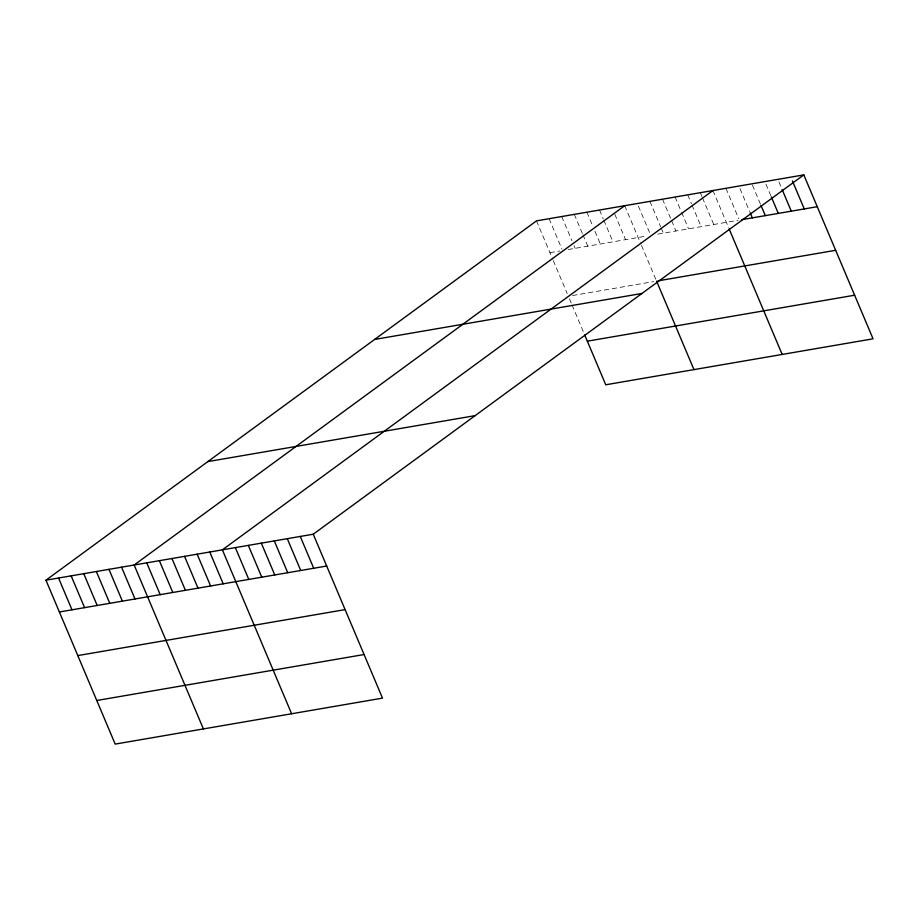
<?xml version="1.0" encoding="UTF-8"?>
<svg xmlns="http://www.w3.org/2000/svg" width="919" height="919" viewBox="0 0 919 919"><rect width="100%" height="100%" fill="white"/><g stroke="black" fill="none" stroke-linecap="round" stroke-linejoin="round"><path stroke-width="0.69" stroke-dasharray="4.59 3.45" d="M549.941 252.668L559.74 250.979M568.137 249.531L646.551 236.057M657.751 234.127L738.049 220.319M572.56 295.539L653.765 281.582M778.921 181.916L781.609 188.269M765.929 184.145L770.765 195.586M752.408 185.11L760.472 204.179M739.967 188.613L749.64 211.508M725.907 188.292L738.807 218.825M712.926 190.532L728.595 227.613M700.324 192.691L701.932 196.517M702.472 197.78L713.753 224.5M687.722 194.862L691.49 203.765M692.018 205.04L701.151 226.66M675.12 197.034L681.036 211.025M681.565 212.289L688.549 228.831M662.519 199.193L671.123 219.549M671.651 220.824L675.947 230.991M649.917 201.364L660.669 226.798M661.198 228.073L663.357 233.162M638.395 206.074L650.215 234.058M624.713 205.695L640.934 244.098M641.496 245.419L656.005 279.778M614.8 214.219L625.552 239.664M599.51 210.026L603.278 218.929M603.806 220.204L612.95 241.835M586.908 212.197L592.824 226.189M594.972 231.278L600.348 243.994M574.306 214.368L582.37 233.449M582.91 234.713L587.746 246.166M561.704 216.528L571.917 240.698M574.065 245.787L575.145 248.325M549.102 218.699L562.003 249.221M536.501 220.87L552.733 259.273M553.284 260.594L567.241 293.62M569.412 298.755L571.515 303.752M572.043 304.993L584.162 333.7"/><path stroke-width="1.38" d="M803.815 174.897L313.253 534.215L382.499 698.13L115.185 744.103L45.95 580.188L536.501 220.87L803.815 174.897L873.05 338.812L605.747 384.785L584.691 334.941M624.713 205.695L134.163 565.013L203.398 728.928M712.926 190.532L222.375 549.849L291.61 713.764M741.943 219.652L817.244 206.706M657.97 280.858L835.658 250.301M374.619 339.444L641.921 293.471M587.333 341.179L854.636 295.217M207.832 461.602L475.134 415.641M45.95 580.188L313.253 534.215M59.379 611.985L326.682 566.024M77.805 655.58L345.107 609.619M96.771 700.496L364.073 654.535M792.442 180.951L804.263 208.935M782.138 189.544L791.27 211.163M771.305 196.861L778.29 213.403M761.012 205.454L765.309 215.632M750.18 212.771L752.328 217.86M729.146 228.934L782.172 354.447M656.568 281.099L693.96 369.61M300.272 536.455L313.701 568.252M287.291 538.683L300.72 570.481M274.299 540.912L287.739 572.721M261.318 543.152L274.758 574.949M248.337 545.381L261.766 577.178M235.356 547.609L248.785 579.418M209.773 552.009L223.202 583.818M197.171 554.18L210.6 585.977M184.57 556.351L197.999 588.149M171.968 558.511L185.397 590.308M159.366 560.682L172.795 592.479M146.764 562.853L160.193 594.65M121.561 567.184L134.99 598.981M108.959 569.343L122.388 601.152M96.357 571.515L109.786 603.312M83.755 573.686L97.184 605.483M71.154 575.845L84.582 607.643M58.552 578.017L71.981 609.814"/></g></svg>
